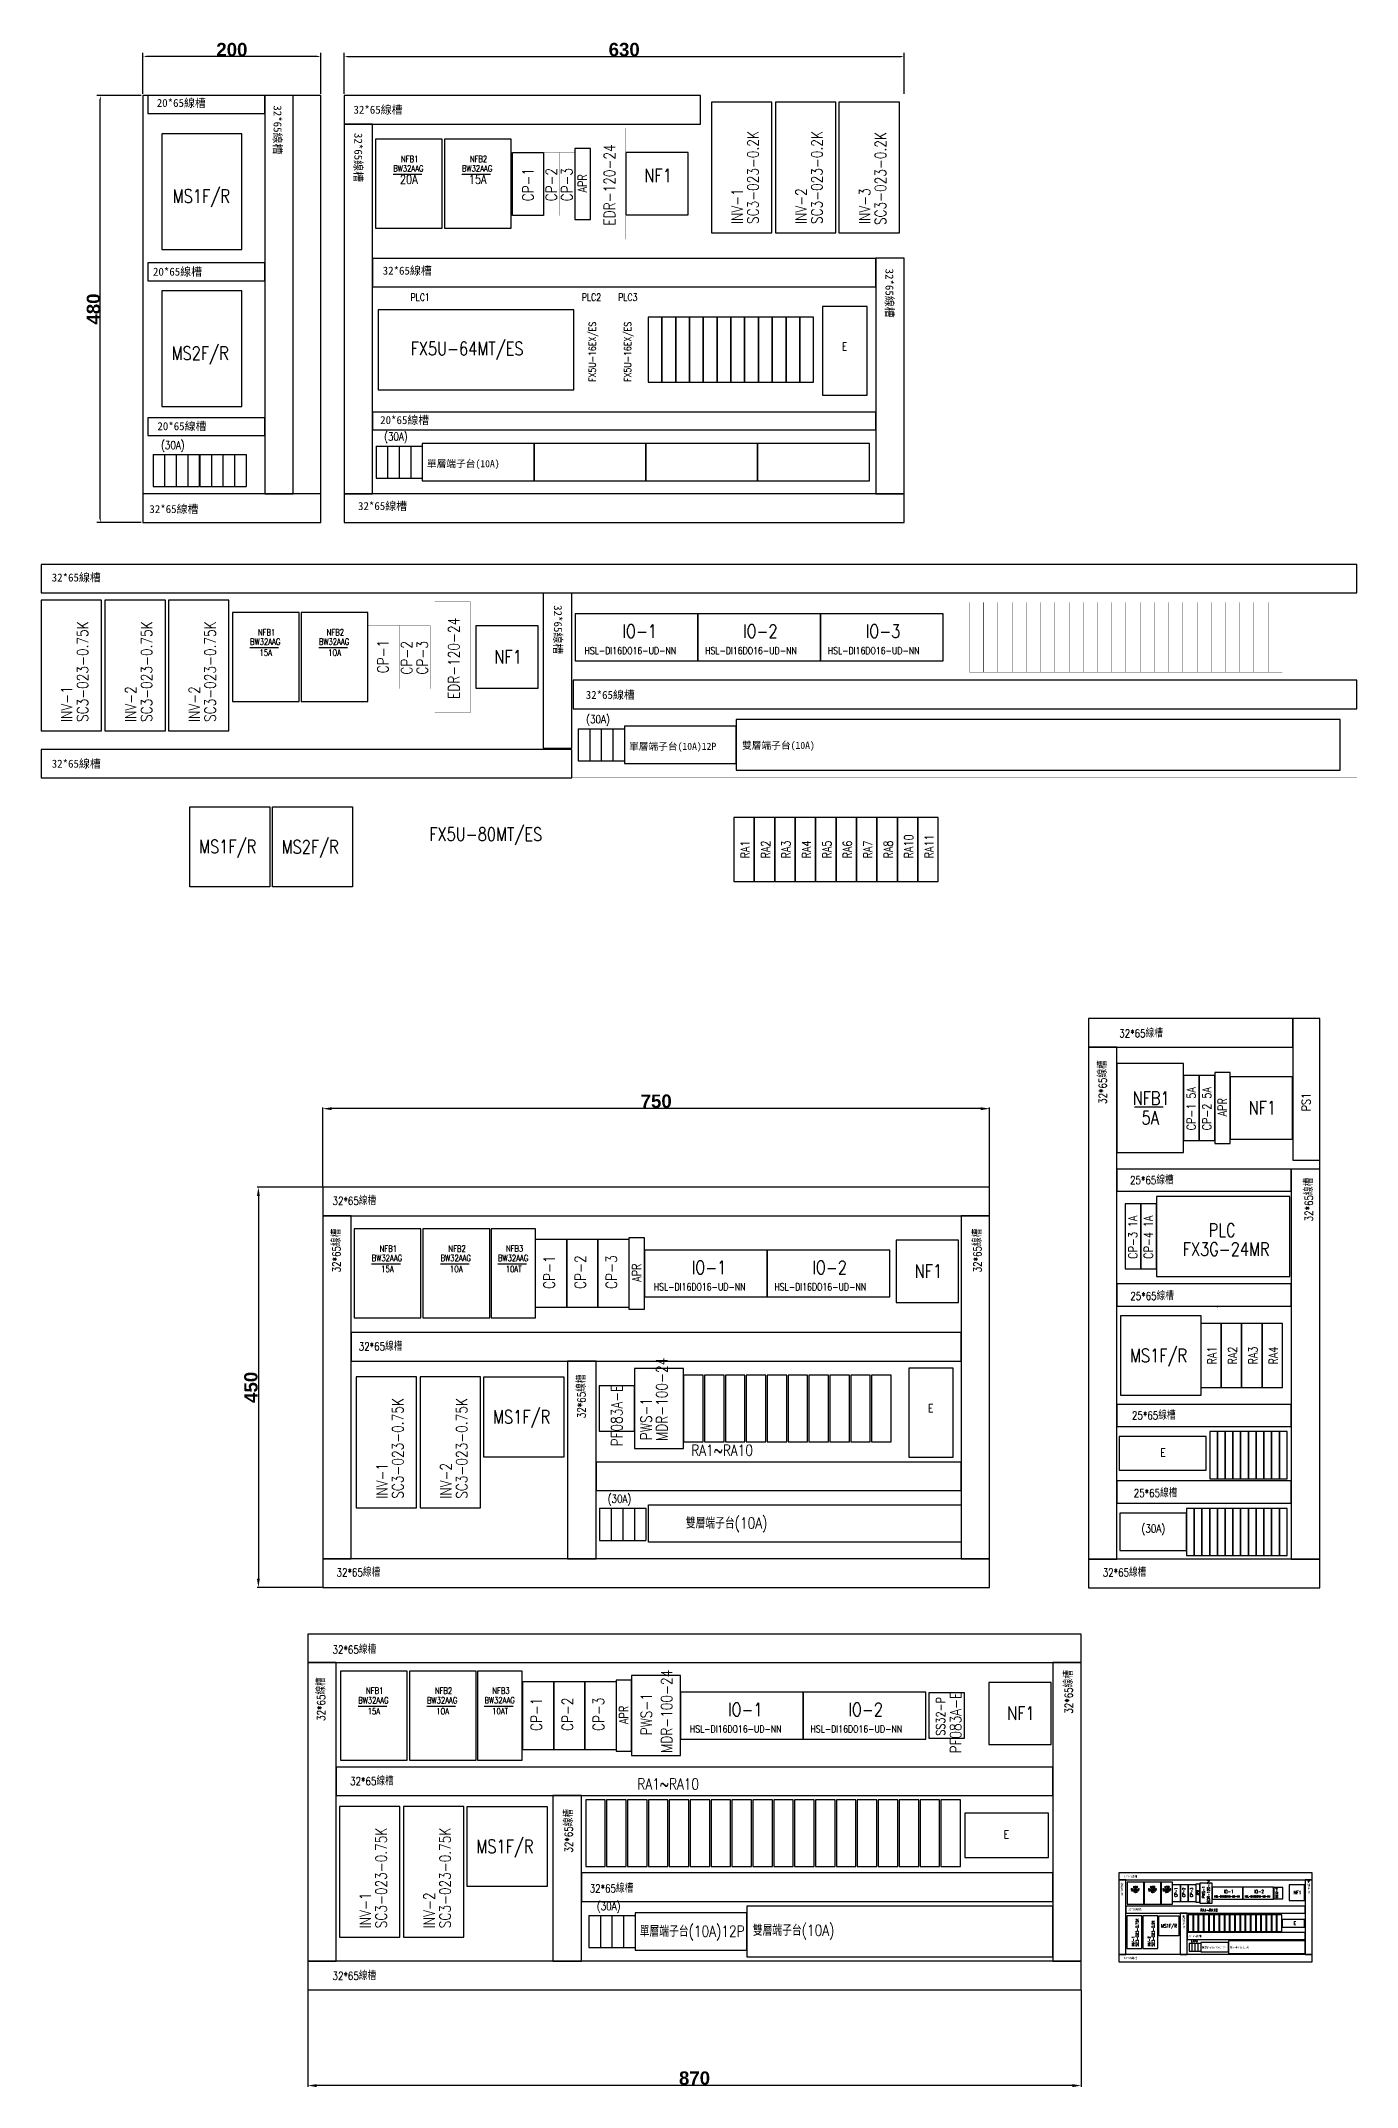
# Model space of a CAD drawing. Header units: millimetres. Extents: x -1721 to 4288, y -273 to 2028.
# Drawn here: x -1721 to -241, y -273 to 2028 of the extents above; entities that cross this region are included whole.
import ezdxf
from ezdxf.enums import TextEntityAlignment as Align

# ---------------------------------------------------------------- set-up
doc = ezdxf.new("R2010")
doc.units = ezdxf.units.MM
doc.header["$LTSCALE"] = 5
doc.header["$MEASUREMENT"] = 0
doc.layers.get('0').update_dxf_attribs({"linetype": 'CONTINUOUS'})
doc.layers.get('Defpoints').update_dxf_attribs({"linetype": 'CONTINUOUS'})
doc.layers.add('2', color=2, linetype='CONTINUOUS')
doc.layers.add('DIMENSION', color=3, linetype='CONTINUOUS', lineweight=25)
doc.styles.add('MtXpl_', font='mingliub.ttc')
doc.styles.add('MtXpl__1', font='mingliub.ttc')
doc.styles.get("Standard").update_dxf_attribs({"font": 'arialbd.ttf', "height": 15})
doc.styles.add('標楷體', font='simplex.shx', dxfattribs={"width": 0.8, "bigfont": 'chineset.shx'})
doc.dimstyles.new('ISO-25', dxfattribs={"dimtxt": 10, "dimasz": 10, "dimexe": 1.25, "dimexo": 0.625, "dimtad": 1, "dimdsep": 46, "dimtxsty": 'Standard', "dimcen": 2.5, "dimadec": 0, "dimazin": 0, "dimtfac": 1, "dimtmove": 0, "dimatfit": 3, "dimfxl": 1, "dimarcsym": 0})
doc.dimstyles.get("Standard").update_dxf_attribs({"dimtxt": 2, "dimasz": 4, "dimexe": 4, "dimexo": 2, "dimgap": 0, "dimtad": 1, "dimdec": 0, "dimzin": 0, "dimdsep": 46, "dimtxsty": 'Standard', "dimcen": 5, "dimadec": 0, "dimazin": 0, "dimtfac": 1, "dimtdec": 0, "dimtmove": 2, "dimatfit": 2, "dimfxl": 1, "dimtolj": 1, "dimtzin": 0, "dimarcsym": 0})

# ---------------------------------------------------------------- blocks, each defined once
blk = doc.blocks.new('*U68')
at = {"linetype": 'Continuous'}
blk.add_lwpolyline([(11, -37.5), (11, 37.5), (-11, 37.5), (-11, -37.5)], close=True, dxfattribs=at)
blk = doc.blocks.new('*U67')
at = {"color": 0, "linetype": 'ByBlock', "lineweight": -2}
for p in [(0, 0), (23.5, 0), (47, 0), (70.5, 0), (94, 0), (117.5, 0), (141, 0), (164.5, 0), (188, 0), (211.5, 0)]:
    blk.add_blockref('*U68', p, dxfattribs=at)
blk = doc.blocks.new('*U70')
at = {"linetype": 'Continuous'}
blk.add_lwpolyline([(11, -37.5), (11, 37.5), (-11, 37.5), (-11, -37.5)], close=True, dxfattribs=at)
blk = doc.blocks.new('*U69')
at = {"color": 0, "linetype": 'ByBlock', "lineweight": -2}
for p in [(0, 0), (23.5, 0), (47, 0), (70.5, 0), (94, 0)]:
    blk.add_blockref('*U70', p, dxfattribs=at)
at = {"color": 0, "linetype": 'Continuous'}
for p in [(117.5, 0), (141, 0), (164.5, 0), (188, 0), (211.5, 0), (235, 0), (258.5, 0), (282, 0), (305.5, 0), (329, 0), (352.5, 0), (376, 0), (399.5, 0)]:
    blk.add_blockref('*U70', p, dxfattribs=at)
blk = doc.blocks.new('*D83')
at = {"color": 0, "linetype": 'Continuous', "lineweight": -2}
for p, q in [((-1420.7, -164.6), (-1420.7, -273.1)), ((-550.7, -164.6), (-550.7, -273.1)), ((-560.7, -271.8), (-1410.7, -271.8))]:
    blk.add_line(p, q, dxfattribs=at)
at = {"color": 0, "linetype": 'Continuous'}
for points in [[(-1410.7, -270.2), (-1410.7, -273.5), (-1420.7, -271.8)], [(-560.7, -273.5), (-560.7, -270.2), (-550.7, -271.8)]]:
    blk.add_solid(points, dxfattribs=at)
at = {"layer": 'Defpoints', "color": 0, "linetype": 'Continuous'}
for p in [(-1420.7, -164), (-550.7, -164), (-1420.7, -271.8)]:
    blk.add_point(p, dxfattribs=at)
at = {"color": 0, "linetype": 'Continuous', "insert": (-985.7, -263.5), "char_height": 15, "attachment_point": 5}
blk.add_mtext('870', dxfattribs=at)
blk = doc.blocks.new('*D84')
at = {"color": 0, "linetype": 'Continuous', "lineweight": -2}
for p, q in [((-1403.8, 739.1), (-1403.8, 828)), ((-663.8, 826.8), (-1393.8, 826.8)), ((-653.8, 739.1), (-653.8, 828))]:
    blk.add_line(p, q, dxfattribs=at)
at = {"color": 0, "linetype": 'Continuous'}
for points in [[(-1393.8, 828.4), (-1393.8, 825.1), (-1403.8, 826.8)], [(-663.8, 828.4), (-663.8, 825.1), (-653.8, 826.8)]]:
    blk.add_solid(points, dxfattribs=at)
at = {"layer": 'Defpoints', "color": 0, "linetype": 'Continuous'}
for p in [(-1403.8, 826.8), (-1403.8, 738.4), (-653.8, 738.4)]:
    blk.add_point(p, dxfattribs=at)
at = {"color": 0, "linetype": 'Continuous', "insert": (-1028.8, 835.1), "char_height": 15, "attachment_point": 5}
blk.add_mtext('750', dxfattribs=at)
blk = doc.blocks.new('*D85')
at = {"color": 0, "linetype": 'Continuous', "lineweight": -2}
for p, q in [((-1404.4, 738.4), (-1477.4, 738.4)), ((-1476.2, 728.4), (-1476.2, 298.4)), ((-1404.4, 288.4), (-1477.4, 288.4))]:
    blk.add_line(p, q, dxfattribs=at)
at = {"color": 0, "linetype": 'Continuous'}
for points in [[(-1477.8, 728.4), (-1474.5, 728.4), (-1476.2, 738.4)], [(-1477.8, 298.4), (-1474.5, 298.4), (-1476.2, 288.4)]]:
    blk.add_solid(points, dxfattribs=at)
at = {"layer": 'Defpoints', "color": 0, "linetype": 'Continuous'}
for p in [(-1403.8, 738.4), (-1476.2, 288.4), (-1403.8, 288.4)]:
    blk.add_point(p, dxfattribs=at)
at = {"color": 0, "linetype": 'Continuous', "insert": (-1484.5, 513.4), "char_height": 15, "attachment_point": 5, "rotation": 90}
blk.add_mtext('450', dxfattribs=at)
blk = doc.blocks.new('*U74')
at = {"linetype": 'Continuous'}
blk.add_lwpolyline([(2.75, -9.375), (2.75, 9.375), (-2.75, 9.375), (-2.75, -9.375)], close=True, dxfattribs=at)
blk = doc.blocks.new('*U73')
at = {"color": 0, "linetype": 'ByBlock', "lineweight": -2}
for p in [(0, 0), (5.875, 0), (11.75, 0), (17.625, 0), (23.5, 0)]:
    blk.add_blockref('*U74', p, dxfattribs=at)
at = {"color": 0, "linetype": 'Continuous'}
for p in [(29.375, 0), (35.25, 0), (41.125, 0), (47, 0), (52.875, 0), (58.75, 0), (64.625, 0), (70.5, 0), (76.375, 0), (82.25, 0), (88.125, 0), (94, 0), (99.875, 0)]:
    blk.add_blockref('*U74', p, dxfattribs=at)
blk = doc.blocks.new('*D90')
at = {"layer": 'Defpoints', "color": 0}
for p in [(-1606, 2010), (-1606, 1966), (-1406, 1966)]:
    blk.add_point(p, dxfattribs=at)
at = {"layer": 'DIMENSION', "color": 0, "lineweight": -2}
for p, q in [((-1606, 1968), (-1606, 2014)), ((-1410, 2010), (-1602, 2010)), ((-1406, 1968), (-1406, 2014))]:
    blk.add_line(p, q, dxfattribs=at)
at = {"layer": 'DIMENSION', "color": 0}
for points in [[(-1602, 2010.7), (-1602, 2009.4), (-1606, 2010)], [(-1410, 2009.4), (-1410, 2010.7), (-1406, 2010)]]:
    blk.add_solid(points, dxfattribs=at)
at = {"layer": 'DIMENSION', "color": 0, "linetype": 'Continuous', "insert": (-1506, 2017.7), "char_height": 15, "attachment_point": 5}
blk.add_mtext('\\A1;200', dxfattribs=at)
blk = doc.blocks.new('*D94')
at = {"layer": 'Defpoints', "color": 0}
for p in [(-1654, 1966), (-1606, 1966), (-1606, 1486)]:
    blk.add_point(p, dxfattribs=at)
at = {"layer": 'DIMENSION', "color": 0, "lineweight": -2}
for p, q in [((-1608, 1966), (-1658, 1966)), ((-1654, 1490), (-1654, 1962)), ((-1608, 1486), (-1658, 1486))]:
    blk.add_line(p, q, dxfattribs=at)
at = {"layer": 'DIMENSION', "color": 0}
for points in [[(-1653.3, 1962), (-1654.6, 1962), (-1654, 1966)], [(-1654.6, 1490), (-1653.3, 1490), (-1654, 1486)]]:
    blk.add_solid(points, dxfattribs=at)
at = {"layer": 'DIMENSION', "color": 0, "linetype": 'Continuous', "insert": (-1661.6, 1726), "char_height": 15, "attachment_point": 5, "rotation": 90}
blk.add_mtext('\\A1;480', dxfattribs=at)
blk = doc.blocks.new('*D98')
at = {"layer": 'Defpoints', "color": 0}
for p in [(-749.8, 2010), (-1379.8, 1966), (-749.8, 1966)]:
    blk.add_point(p, dxfattribs=at)
at = {"layer": 'DIMENSION', "color": 0, "lineweight": -2}
for p, q in [((-1379.8, 1968), (-1379.8, 2014)), ((-1375.8, 2010), (-753.8, 2010)), ((-749.8, 1968), (-749.8, 2014))]:
    blk.add_line(p, q, dxfattribs=at)
at = {"layer": 'DIMENSION', "color": 0}
for points in [[(-1375.8, 2010.7), (-1375.8, 2009.4), (-1379.8, 2010)], [(-753.8, 2009.4), (-753.8, 2010.7), (-749.8, 2010)]]:
    blk.add_solid(points, dxfattribs=at)
at = {"layer": 'DIMENSION', "color": 0, "linetype": 'Continuous', "insert": (-1064.8, 2017.7), "char_height": 15, "attachment_point": 5}
blk.add_mtext('\\A1;630', dxfattribs=at)

msp = doc.modelspace()

# ---------------------------------------------------------------- linework, layer by layer
at = {"linetype": 'Continuous'}
for p, q in [((-1343.834, 1571.969), (-1343.834, 1535.969)), ((-1343.834, 1571.969), (-1291.834, 1571.969)), ((-1330.834, 1571.969), (-1330.834, 1535.969)), ((-1317.834, 1571.969), (-1317.834, 1535.969)), ((-1304.834, 1571.969), (-1304.834, 1535.969)), ((-1291.834, 1571.969), (-1291.834, 1535.969)), ((-1594.679, 1562.333), (-1594.679, 1526.333)), ((-1594.679, 1562.333), (-1542.679, 1562.333)), ((-1581.679, 1562.333), (-1581.679, 1526.333)), ((-1568.679, 1562.333), (-1568.679, 1526.333)), ((-1555.679, 1562.333), (-1555.679, 1526.333)), ((-1542.679, 1562.333), (-1542.679, 1526.333)), ((-1541.987, 1562.333), (-1541.987, 1526.333)), ((-1541.987, 1562.333), (-1489.987, 1562.333)), ((-1528.987, 1562.333), (-1528.987, 1526.333)), ((-1515.987, 1562.333), (-1515.987, 1526.333)), ((-1502.987, 1562.333), (-1502.987, 1526.333)), ((-1489.987, 1562.333), (-1489.987, 1526.333)), ((-1594.679, 1526.333), (-1542.679, 1526.333)), ((-1541.987, 1526.333), (-1489.987, 1526.333)), ((-1343.834, 1535.969), (-1291.834, 1535.969)), ((-1116.527, 1254.096), (-1116.527, 1218.096)), ((-1116.527, 1254.096), (-1064.527, 1254.096)), ((-1103.527, 1254.096), (-1103.527, 1218.096)), ((-1090.527, 1254.096), (-1090.527, 1218.096)), ((-1077.527, 1254.096), (-1077.527, 1218.096)), ((-1064.527, 1254.096), (-1064.527, 1218.096)), ((-1116.527, 1218.096), (-1064.527, 1218.096)), ((-1092.366, 377.34), (-1092.366, 341.34)), ((-1092.366, 377.34), (-1040.366, 377.34)), ((-1079.366, 377.34), (-1079.366, 341.34)), ((-1066.366, 377.34), (-1066.366, 341.34)), ((-1053.366, 377.34), (-1053.366, 341.34)), ((-1040.366, 377.34), (-1040.366, 341.34)), ((-1092.366, 341.34), (-1040.366, 341.34)), ((-1104.538, -80.691), (-1104.538, -116.691)), ((-1104.538, -80.691), (-1052.538, -80.691)), ((-1091.538, -80.691), (-1091.538, -116.691)), ((-1078.538, -80.691), (-1078.538, -116.691)), ((-1065.538, -80.691), (-1065.538, -116.691)), ((-1052.538, -80.691), (-1052.538, -116.691)), ((-429.458, -111.646), (-429.458, -120.646)), ((-429.458, -111.646), (-416.458, -111.646)), ((-426.208, -111.646), (-426.208, -120.646)), ((-422.958, -111.646), (-422.958, -120.646)), ((-419.708, -111.646), (-419.708, -120.646)), ((-416.458, -111.646), (-416.458, -120.646)), ((-1104.538, -116.691), (-1052.538, -116.691)), ((-429.458, -120.646), (-416.458, -120.646))]:
    msp.add_line(p, q, dxfattribs=at)
msp.add_line((-1403.785, 738.426), (-1403.785, 706.426))
at = {"color": 0, "linetype": 'Continuous'}
for p, q in [((-397.564, 603.956), (-398.076, 603.444)), ((-708.182, 145.942), (-708.182, 145.217))]:
    msp.add_line(p, q, dxfattribs=at)
for points in [[(-1605.956, 1486.024), (-1405.956, 1486.024), (-1405.956, 1966.024), (-1605.956, 1966.024)], [(-1600.627, 1946.024), (-1468.975, 1946.024), (-1468.975, 1966.024), (-1600.627, 1966.024)], [(-1379.801, 1934.024), (-978.792, 1934.024), (-978.792, 1966.024), (-1379.801, 1966.024)], [(-1584.619, 1793.066), (-1494.619, 1793.066), (-1494.619, 1923.066), (-1584.619, 1923.066)], [(-1190.361, 1902.081), (-1155.361, 1902.081), (-1155.361, 1831.081), (-1190.361, 1831.081)], [(-1600.627, 1757.802), (-1468.975, 1757.802), (-1468.975, 1777.802), (-1600.627, 1777.802)], [(-1584.619, 1616.449), (-1494.619, 1616.449), (-1494.619, 1746.449), (-1584.619, 1746.449)], [(-841.677, 1629.018), (-791.677, 1629.018), (-791.677, 1729.018), (-841.677, 1729.018)], [(-1341.515, 1635.268), (-1121.515, 1635.268), (-1121.515, 1725.268), (-1341.515, 1725.268)], [(-1037.801, 1643.718), (-1022.301, 1643.718), (-1022.301, 1716.818), (-1037.801, 1716.818)], [(-1022.301, 1643.718), (-1006.801, 1643.718), (-1006.801, 1716.818), (-1022.301, 1716.818)], [(-1006.801, 1643.718), (-991.301, 1643.718), (-991.301, 1716.818), (-1006.801, 1716.818)], [(-991.301, 1643.718), (-975.801, 1643.718), (-975.801, 1716.818), (-991.301, 1716.818)], [(-975.801, 1643.718), (-960.301, 1643.718), (-960.301, 1716.818), (-975.801, 1716.818)], [(-960.301, 1643.718), (-944.801, 1643.718), (-944.801, 1716.818), (-960.301, 1716.818)], [(-944.801, 1643.718), (-929.301, 1643.718), (-929.301, 1716.818), (-944.801, 1716.818)], [(-929.301, 1643.718), (-913.801, 1643.718), (-913.801, 1716.818), (-929.301, 1716.818)], [(-913.801, 1643.718), (-898.301, 1643.718), (-898.301, 1716.818), (-913.801, 1716.818)], [(-898.301, 1643.718), (-882.801, 1643.718), (-882.801, 1716.818), (-898.301, 1716.818)], [(-882.801, 1643.718), (-867.301, 1643.718), (-867.301, 1716.818), (-882.801, 1716.818)], [(-867.301, 1643.718), (-851.801, 1643.718), (-851.801, 1716.818), (-867.301, 1716.818)], [(-1600.627, 1583.654), (-1468.975, 1583.654), (-1468.975, 1603.654), (-1600.627, 1603.654)], [(-1347.801, 1590.197), (-781.801, 1590.197), (-781.801, 1610.197), (-1347.801, 1610.197)], [(-1291.834, 1532.969), (-1166.134, 1532.969), (-1166.134, 1574.969), (-1291.834, 1574.969)], [(-1166.134, 1532.969), (-1040.434, 1532.969), (-1040.434, 1574.969), (-1166.134, 1574.969)], [(-1040.434, 1532.969), (-914.734, 1532.969), (-914.734, 1574.969), (-1040.434, 1574.969)], [(-914.734, 1532.969), (-789.034, 1532.969), (-789.034, 1574.969), (-914.734, 1574.969)], [(-1605.956, 1486.024), (-1405.956, 1486.024), (-1405.956, 1518.024), (-1605.956, 1518.024)], [(-1379.801, 1486.024), (-749.801, 1486.024), (-749.801, 1518.024), (-1379.801, 1518.024)], [(-1064.527, 1215.096), (-938.827, 1215.096), (-938.827, 1257.096), (-1064.527, 1257.096)], [(-938.827, 1207.596), (-259.577, 1207.596), (-259.577, 1264.596), (-938.827, 1264.596)], [(-744.712, 434.953), (-694.712, 434.953), (-694.712, 534.953), (-744.712, 534.953)], [(-1420.727, -164.009), (-550.727, -164.009), (-550.727, 235.991), (-1420.727, 235.991)], [(-681.502, 34.714), (-681.502, -15.286), (-587.751, -15.286), (-587.751, 34.714)], [(-508.505, -132.475), (-291.005, -132.475), (-291.005, -32.475), (-508.505, -32.475)], [(-1052.538, -119.691), (-926.838, -119.691), (-926.838, -77.691), (-1052.538, -77.691)], [(-926.838, -127.191), (-582.727, -127.191), (-582.727, -70.191), (-926.838, -70.191)], [(-324.873, -85.035), (-324.873, -93.785), (-299.623, -93.785), (-299.623, -85.035)], [(-416.458, -121.396), (-385.033, -121.396), (-385.033, -110.896), (-416.458, -110.896)], [(-385.033, -123.271), (-299.005, -123.271), (-299.005, -109.021), (-385.033, -109.021)]]:
    msp.add_lwpolyline(points, close=True, dxfattribs=at)
at = {"linetype": 'Continuous'}
for points in [[(-1468.975, 1518.024), (-1436.975, 1518.024), (-1436.975, 1966.024), (-1468.975, 1966.024)], [(-966.701, 1811.526), (-898.701, 1811.526), (-898.701, 1958.526), (-966.701, 1958.526)], [(-894.789, 1811.526), (-826.789, 1811.526), (-826.789, 1958.526), (-894.789, 1958.526)], [(-823.316, 1811.526), (-755.316, 1811.526), (-755.316, 1958.526), (-823.316, 1958.526)], [(-1379.801, 1518.024), (-1347.801, 1518.024), (-1347.801, 1934.024), (-1379.801, 1934.024)], [(-1344.395, 1816.853), (-1269.395, 1816.853), (-1269.395, 1916.853), (-1344.395, 1916.853)], [(-1267.009, 1816.853), (-1192.009, 1816.853), (-1192.009, 1916.853), (-1267.009, 1916.853)], [(-1120.361, 1826.581), (-1102.861, 1826.581), (-1102.861, 1906.581), (-1120.361, 1906.581)], [(-1062.861, 1832.035), (-992.861, 1832.035), (-992.861, 1902.035), (-1062.861, 1902.035)], [(-1347.801, 1751.019), (-781.801, 1751.019), (-781.801, 1783.019), (-1347.801, 1783.019)], [(-781.801, 1518.024), (-749.801, 1518.024), (-749.801, 1783.037), (-781.801, 1783.037)], [(-1720.652, 1406.821), (-240.652, 1406.821), (-240.652, 1438.821), (-1720.652, 1438.821)], [(-1720.652, 1251.546), (-1652.652, 1251.546), (-1652.652, 1398.546), (-1720.652, 1398.546)], [(-1648.74, 1251.546), (-1580.74, 1251.546), (-1580.74, 1398.546), (-1648.74, 1398.546)], [(-1577.267, 1251.546), (-1509.267, 1251.546), (-1509.267, 1398.546), (-1577.267, 1398.546)], [(-1505.329, 1284.584), (-1430.329, 1284.584), (-1430.329, 1384.584), (-1505.329, 1384.584)], [(-1427.943, 1284.584), (-1352.943, 1284.584), (-1352.943, 1384.584), (-1427.943, 1384.584)], [(-1231.567, 1299.584), (-1161.567, 1299.584), (-1161.567, 1369.584), (-1231.567, 1369.584)], [(-1122.033, 1276.466), (-240.652, 1276.466), (-240.652, 1308.466), (-1122.033, 1308.466)], [(-1720.652, 1198.821), (-1123.763, 1198.821), (-1123.763, 1230.821), (-1720.652, 1230.821)], [(-1553.246, 1166.338), (-1463.246, 1166.338), (-1463.246, 1076.338), (-1553.246, 1076.338)], [(-1460.454, 1166.095), (-1370.454, 1166.095), (-1370.454, 1076.095), (-1460.454, 1076.095)], [(-941.534, 1082.202), (-918.534, 1082.202), (-918.534, 1154.202), (-941.534, 1154.202)], [(-918.534, 1082.202), (-895.534, 1082.202), (-895.534, 1154.202), (-918.534, 1154.202)], [(-895.534, 1082.202), (-872.534, 1082.202), (-872.534, 1154.202), (-895.534, 1154.202)], [(-872.534, 1082.202), (-849.534, 1082.202), (-849.534, 1154.202), (-872.534, 1154.202)], [(-849.534, 1082.202), (-826.534, 1082.202), (-826.534, 1154.202), (-849.534, 1154.202)], [(-826.534, 1082.202), (-803.534, 1082.202), (-803.534, 1154.202), (-826.534, 1154.202)], [(-803.534, 1082.202), (-780.534, 1082.202), (-780.534, 1154.202), (-803.534, 1154.202)], [(-780.534, 1082.202), (-757.534, 1082.202), (-757.534, 1154.202), (-780.534, 1154.202)], [(-757.534, 1082.202), (-734.534, 1082.202), (-734.534, 1154.202), (-757.534, 1154.202)], [(-734.534, 1082.202), (-711.534, 1082.202), (-711.534, 1154.202), (-734.534, 1154.202)], [(-542.627, 895.993), (-312.627, 895.993), (-312.627, 927.993), (-542.627, 927.993)], [(-542.627, 287.993), (-282.627, 287.993), (-282.627, 927.993), (-542.627, 927.993)], [(-312.627, 768.993), (-282.627, 768.993), (-282.627, 927.993), (-312.627, 927.993)], [(-542.627, 319.993), (-510.627, 319.993), (-510.627, 895.993), (-542.627, 895.993)], [(-435.627, 791.14), (-418.127, 791.14), (-418.127, 864.14), (-435.627, 864.14)], [(-418.127, 791.14), (-400.627, 791.14), (-400.627, 864.14), (-418.127, 864.14)], [(-400.627, 787.64), (-383.127, 787.64), (-383.127, 867.64), (-400.627, 867.64)], [(-383.127, 792.64), (-313.127, 792.64), (-313.127, 862.64), (-383.127, 862.64)], [(-1403.785, 706.426), (-653.785, 706.426), (-653.785, 738.426), (-1403.785, 738.426)], [(-510.627, 733.847), (-314.627, 733.847), (-314.627, 758.847), (-510.627, 758.847)], [(-314.627, 319.993), (-282.627, 319.993), (-282.627, 758.847), (-314.627, 758.847)], [(-501.278, 646.629), (-483.778, 646.629), (-483.778, 719.629), (-501.278, 719.629)], [(-483.778, 646.629), (-466.278, 646.629), (-466.278, 719.629), (-483.778, 719.629)], [(-466.278, 638.129), (-316.278, 638.129), (-316.278, 728.129), (-466.278, 728.129)], [(-1368.443, 591.483), (-1293.443, 591.483), (-1293.443, 691.483), (-1368.443, 691.483)], [(-1291.056, 591.483), (-1216.056, 591.483), (-1216.056, 691.483), (-1291.056, 691.483)], [(-1214.416, 591.483), (-1164.416, 591.483), (-1164.416, 691.483), (-1214.416, 691.483)], [(-1164.416, 679.96), (-1129.416, 679.96), (-1129.416, 603.006), (-1164.416, 603.006)], [(-1129.416, 679.96), (-1094.416, 679.96), (-1094.416, 603.006), (-1129.416, 603.006)], [(-1094.416, 679.96), (-1059.416, 679.96), (-1059.416, 603.006), (-1094.416, 603.006)], [(-1059.416, 601.483), (-1041.916, 601.483), (-1041.916, 681.483), (-1059.416, 681.483)], [(-758.724, 608.875), (-688.724, 608.875), (-688.724, 678.875), (-758.724, 678.875)], [(-510.627, 604.751), (-314.627, 604.751), (-314.627, 629.751), (-510.627, 629.751)], [(-506.394, 594.157), (-416.394, 594.157), (-416.394, 504.157), (-506.394, 504.157)], [(-416.394, 513.157), (-393.394, 513.157), (-393.394, 585.157), (-416.394, 585.157)], [(-393.394, 513.157), (-370.394, 513.157), (-370.394, 585.157), (-393.394, 585.157)], [(-370.394, 513.157), (-347.394, 513.157), (-347.394, 585.157), (-370.394, 585.157)], [(-347.394, 513.157), (-324.394, 513.157), (-324.394, 585.157), (-347.394, 585.157)], [(-1371.785, 542.888), (-685.785, 542.888), (-685.785, 574.888), (-1371.785, 574.888)], [(-1366.179, 378.051), (-1298.179, 378.051), (-1298.179, 525.051), (-1366.179, 525.051)], [(-1294.267, 378.051), (-1226.267, 378.051), (-1226.267, 525.051), (-1294.267, 525.051)], [(-1222.699, 525.051), (-1132.699, 525.051), (-1132.699, 435.051), (-1222.699, 435.051)], [(-510.627, 469.288), (-314.627, 469.288), (-314.627, 494.288), (-510.627, 494.288)], [(-406.288, 410.659), (-397.588, 410.659), (-397.588, 463.659), (-406.288, 463.659)], [(-397.588, 410.659), (-388.888, 410.659), (-388.888, 463.659), (-397.588, 463.659)], [(-388.888, 410.659), (-380.188, 410.659), (-380.188, 463.659), (-388.888, 463.659)], [(-380.188, 410.659), (-371.488, 410.659), (-371.488, 463.659), (-380.188, 463.659)], [(-371.488, 410.659), (-362.788, 410.659), (-362.788, 463.659), (-371.488, 463.659)], [(-362.788, 410.659), (-354.088, 410.659), (-354.088, 463.659), (-362.788, 463.659)], [(-354.088, 410.659), (-345.388, 410.659), (-345.388, 463.659), (-354.088, 463.659)], [(-345.388, 410.659), (-336.688, 410.659), (-336.688, 463.659), (-345.388, 463.659)], [(-336.688, 410.659), (-327.988, 410.659), (-327.988, 463.659), (-336.688, 463.659)], [(-327.988, 410.659), (-319.288, 410.659), (-319.288, 463.659), (-327.988, 463.659)], [(-1096.451, 397.359), (-685.785, 397.359), (-685.785, 429.359), (-1096.451, 429.359)], [(-510.627, 383.204), (-314.627, 383.204), (-314.627, 408.204), (-510.627, 408.204)], [(-507.288, 329.768), (-432.388, 329.768), (-432.388, 371.768), (-507.288, 371.768)], [(-432.388, 324.268), (-423.688, 324.268), (-423.688, 377.268), (-432.388, 377.268)], [(-423.688, 324.268), (-414.988, 324.268), (-414.988, 377.268), (-423.688, 377.268)], [(-414.988, 324.268), (-406.288, 324.268), (-406.288, 377.268), (-414.988, 377.268)], [(-406.288, 324.268), (-397.588, 324.268), (-397.588, 377.268), (-406.288, 377.268)], [(-397.588, 324.268), (-388.888, 324.268), (-388.888, 377.268), (-397.588, 377.268)], [(-388.888, 324.268), (-380.188, 324.268), (-380.188, 377.268), (-388.888, 377.268)], [(-380.188, 324.268), (-371.488, 324.268), (-371.488, 377.268), (-380.188, 377.268)], [(-371.488, 324.268), (-362.788, 324.268), (-362.788, 377.268), (-371.488, 377.268)], [(-362.788, 324.268), (-354.088, 324.268), (-354.088, 377.268), (-362.788, 377.268)], [(-354.088, 324.268), (-345.388, 324.268), (-345.388, 377.268), (-354.088, 377.268)], [(-345.388, 324.268), (-336.688, 324.268), (-336.688, 377.268), (-345.388, 377.268)], [(-336.688, 324.268), (-327.988, 324.268), (-327.988, 377.268), (-336.688, 377.268)], [(-327.988, 324.268), (-319.288, 324.268), (-319.288, 377.268), (-327.988, 377.268)], [(-542.627, 287.993), (-282.627, 287.993), (-282.627, 319.993), (-542.627, 319.993)], [(-1383.706, 94.259), (-1308.706, 94.259), (-1308.706, 194.259), (-1383.706, 194.259)], [(-1306.32, 94.259), (-1231.32, 94.259), (-1231.32, 194.259), (-1306.32, 194.259)], [(-1229.679, 94.259), (-1179.679, 94.259), (-1179.679, 194.259), (-1229.679, 194.259)], [(-1073.886, 104.259), (-1056.386, 104.259), (-1056.386, 184.259), (-1073.886, 184.259)], [(-1178.886, 182.736), (-1143.886, 182.736), (-1143.886, 105.782), (-1178.886, 105.782)], [(-1143.886, 182.736), (-1108.886, 182.736), (-1108.886, 105.782), (-1143.886, 105.782)], [(-1108.886, 182.736), (-1073.886, 182.736), (-1073.886, 105.782), (-1108.886, 105.782)], [(-654.758, 111.651), (-584.758, 111.651), (-584.758, 181.651), (-654.758, 181.651)], [(-1388.727, 54.353), (-582.727, 54.353), (-582.727, 86.353), (-1388.727, 86.353)], [(-1384.94, -104.936), (-1316.94, -104.936), (-1316.94, 42.064), (-1384.94, 42.064)], [(-1313.028, -104.936), (-1245.028, -104.936), (-1245.028, 42.064), (-1313.028, 42.064)], [(-1241.46, 42.064), (-1151.46, 42.064), (-1151.46, -47.936), (-1241.46, -47.936)], [(-1112.916, -64.676), (-582.727, -64.676), (-582.727, -32.676), (-1112.916, -32.676)], [(-499.25, -67.908), (-480.5, -67.908), (-480.5, -42.908), (-499.25, -42.908)], [(-479.904, -67.908), (-461.154, -67.908), (-461.154, -42.908), (-479.904, -42.908)], [(-460.743, -67.908), (-448.243, -67.908), (-448.243, -42.908), (-460.743, -42.908)], [(-448.045, -45.789), (-439.295, -45.789), (-439.295, -65.028), (-448.045, -65.028)], [(-439.295, -45.789), (-430.545, -45.789), (-430.545, -65.028), (-439.295, -65.028)], [(-430.545, -45.789), (-421.795, -45.789), (-421.795, -65.028), (-430.545, -65.028)], [(-421.795, -65.408), (-417.42, -65.408), (-417.42, -45.408), (-421.795, -45.408)], [(-317.013, -63.56), (-299.513, -63.56), (-299.513, -46.06), (-317.013, -46.06)], [(-500.505, -77.885), (-299.005, -77.885), (-299.005, -69.885), (-500.505, -69.885)], [(-499.559, -117.707), (-482.559, -117.707), (-482.559, -80.957), (-499.559, -80.957)], [(-481.581, -117.707), (-464.581, -117.707), (-464.581, -80.957), (-481.581, -80.957)], [(-463.689, -80.957), (-441.189, -80.957), (-441.189, -103.457), (-463.689, -103.457)], [(-431.553, -107.642), (-299.005, -107.642), (-299.005, -99.642), (-431.553, -99.642)]]:
    msp.add_lwpolyline(points, close=True, dxfattribs=at)
at = {"color": 0, "linetype": 'Continuous'}
for points, const_width in [([(-1379.801, 1486.024), (-749.801, 1486.024), (-749.801, 1966.024), (-1379.801, 1966.024)], 0.01), ([(-1102.861, 1804.435), (-1062.861, 1804.435), (-1062.861, 1929.635), (-1102.861, 1929.635)], 0.2), ([(-1121.515, 1635.268), (-1081.515, 1635.268), (-1081.515, 1725.268), (-1121.515, 1725.268)], 0.01), ([(-1081.515, 1635.268), (-1041.515, 1635.268), (-1041.515, 1725.268), (-1081.515, 1725.268)], 0.01), ([(-1278.015, 1271.984), (-1238.015, 1271.984), (-1238.015, 1397.184), (-1278.015, 1397.184)], 0.2), ([(-676.395, 1317.594), (-660.595, 1317.594), (-660.595, 1396.194), (-676.395, 1396.194)], 0.2), ([(-660.395, 1317.594), (-644.595, 1317.594), (-644.595, 1396.194), (-660.395, 1396.194)], 0.2), ([(-644.395, 1317.594), (-628.595, 1317.594), (-628.595, 1396.194), (-644.395, 1396.194)], 0.2), ([(-628.395, 1317.594), (-612.595, 1317.594), (-612.595, 1396.194), (-628.395, 1396.194)], 0.2), ([(-612.395, 1317.594), (-596.595, 1317.594), (-596.595, 1396.194), (-612.395, 1396.194)], 0.2), ([(-596.395, 1317.594), (-580.595, 1317.594), (-580.595, 1396.194), (-596.395, 1396.194)], 0.2), ([(-580.395, 1317.594), (-564.595, 1317.594), (-564.595, 1396.194), (-580.395, 1396.194)], 0.2), ([(-564.395, 1317.594), (-548.595, 1317.594), (-548.595, 1396.194), (-564.395, 1396.194)], 0.2), ([(-548.395, 1317.594), (-532.595, 1317.594), (-532.595, 1396.194), (-548.395, 1396.194)], 0.2), ([(-532.395, 1317.594), (-516.595, 1317.594), (-516.595, 1396.194), (-532.395, 1396.194)], 0.2), ([(-516.395, 1317.594), (-500.595, 1317.594), (-500.595, 1396.194), (-516.395, 1396.194)], 0.2), ([(-500.395, 1317.594), (-484.595, 1317.594), (-484.595, 1396.194), (-500.395, 1396.194)], 0.2), ([(-484.395, 1317.594), (-468.595, 1317.594), (-468.595, 1396.194), (-484.395, 1396.194)], 0.2), ([(-468.395, 1317.594), (-452.595, 1317.594), (-452.595, 1396.194), (-468.395, 1396.194)], 0.2), ([(-452.395, 1317.594), (-436.595, 1317.594), (-436.595, 1396.194), (-452.395, 1396.194)], 0.2), ([(-436.395, 1317.594), (-420.595, 1317.594), (-420.595, 1396.194), (-436.395, 1396.194)], 0.2), ([(-420.395, 1317.594), (-404.595, 1317.594), (-404.595, 1396.194), (-420.395, 1396.194)], 0.2), ([(-404.395, 1317.594), (-388.595, 1317.594), (-388.595, 1396.194), (-404.395, 1396.194)], 0.2), ([(-388.395, 1317.594), (-372.595, 1317.594), (-372.595, 1396.194), (-388.395, 1396.194)], 0.2), ([(-372.395, 1317.594), (-356.595, 1317.594), (-356.595, 1396.194), (-372.395, 1396.194)], 0.2), ([(-356.395, 1317.594), (-340.595, 1317.594), (-340.595, 1396.194), (-356.395, 1396.194)], 0.2), ([(-340.395, 1317.594), (-324.595, 1317.594), (-324.595, 1396.194), (-340.395, 1396.194)], 0.2), ([(-1329.076, 1072.7), (-1044.076, 1072.7), (-1044.076, 1162.7), (-1329.076, 1162.7)], 0.01), ([(-1044.076, 1072.7), (-1004.076, 1072.7), (-1004.076, 1162.7), (-1044.076, 1162.7)], 0.01)]:
    msp.add_lwpolyline(points, close=True, dxfattribs=dict(at, const_width=const_width))
at = {"const_width": 0.2}
for points in [[(-1155.361, 1831.081), (-1137.861, 1831.081), (-1137.861, 1902.081), (-1155.361, 1902.081)], [(-1720.652, 1198.821), (-240.652, 1198.821), (-240.652, 1438.821), (-1720.652, 1438.821)], [(-1352.943, 1299.084), (-1317.943, 1299.084), (-1317.943, 1370.084), (-1352.943, 1370.084)], [(-1317.943, 1299.084), (-1300.443, 1299.084), (-1300.443, 1370.084), (-1317.943, 1370.084)]]:
    msp.add_lwpolyline(points, close=True, dxfattribs=at)
at = {"color": 0, "const_width": 0.2}
for points in [[(-1137.861, 1831.081), (-1120.361, 1831.081), (-1120.361, 1902.081), (-1137.861, 1902.081)], [(-1300.443, 1299.084), (-1282.943, 1299.084), (-1282.943, 1370.084), (-1300.443, 1370.084)]]:
    msp.add_lwpolyline(points, close=True, dxfattribs=at)
for points in [[(-1155.763, 1232.034), (-1123.763, 1232.034), (-1123.763, 1406.52), (-1155.763, 1406.52)], [(-1119.886, 1330.544), (-981.886, 1330.544), (-981.886, 1383.244), (-1119.886, 1383.244)], [(-981.886, 1330.544), (-843.886, 1330.544), (-843.886, 1383.244), (-981.886, 1383.244)], [(-843.886, 1330.544), (-705.886, 1330.544), (-705.886, 1383.244), (-843.886, 1383.244)], [(-510.627, 777.64), (-435.627, 777.64), (-435.627, 877.64), (-510.627, 877.64)], [(-1403.785, 288.425), (-653.785, 288.425), (-653.785, 738.426), (-1403.785, 738.426)], [(-1403.785, 320.425), (-1371.785, 320.425), (-1371.785, 706.426), (-1403.785, 706.426)], [(-685.785, 320.425), (-653.785, 320.425), (-653.785, 706.426), (-685.785, 706.426)], [(-1041.916, 615.133), (-903.916, 615.133), (-903.916, 667.833), (-1041.916, 667.833)], [(-903.916, 615.133), (-765.916, 615.133), (-765.916, 667.833), (-903.916, 667.833)], [(-1128.451, 320.425), (-1096.451, 320.425), (-1096.451, 542.888), (-1128.451, 542.888)], [(-1053.016, 444.654), (-998.016, 444.654), (-998.016, 534.654), (-1053.016, 534.654)], [(-1093.016, 464.154), (-1053.016, 464.154), (-1053.016, 515.154), (-1093.016, 515.154)], [(-508.255, 458.263), (-508.255, 420.263), (-410.255, 420.263), (-410.255, 458.263)], [(-1037.443, 381.451), (-685.785, 381.451), (-685.785, 339.451), (-1037.443, 339.451)], [(-1403.785, 288.425), (-653.785, 288.425), (-653.785, 320.425), (-1403.785, 320.425)], [(-1420.727, 203.991), (-550.727, 203.991), (-550.727, 235.991), (-1420.727, 235.991)], [(-1420.727, -132.009), (-1388.727, -132.009), (-1388.727, 203.991), (-1420.727, 203.991)], [(-1056.386, 99.259), (-1001.386, 99.259), (-1001.386, 189.259), (-1056.386, 189.259)], [(-582.727, -132.009), (-550.727, -132.009), (-550.727, 203.991), (-582.727, 203.991)], [(-1001.386, 117.909), (-863.386, 117.909), (-863.386, 170.609), (-1001.386, 170.609)], [(-863.386, 117.909), (-725.386, 117.909), (-725.386, 170.609), (-863.386, 170.609)], [(-722.092, 118.759), (-682.092, 118.759), (-682.092, 169.759), (-722.092, 169.759)], [(-1144.916, -132.009), (-1112.916, -132.009), (-1112.916, 54.353), (-1144.916, 54.353)], [(-508.505, -40.475), (-291.005, -40.475), (-291.005, -32.475), (-508.505, -32.475)], [(-508.505, -124.475), (-500.505, -124.475), (-500.505, -40.475), (-508.505, -40.475)], [(-417.42, -66.658), (-403.67, -66.658), (-403.67, -44.158), (-417.42, -44.158)], [(-299.005, -124.475), (-291.005, -124.475), (-291.005, -40.475), (-299.005, -40.475)], [(-403.67, -61.996), (-369.17, -61.996), (-369.17, -48.821), (-403.67, -48.821)], [(-368.893, -61.996), (-334.393, -61.996), (-334.393, -48.821), (-368.893, -48.821)], [(-334.115, -61.783), (-324.115, -61.783), (-324.115, -49.033), (-334.115, -49.033)], [(-439.553, -124.475), (-431.553, -124.475), (-431.553, -77.885), (-439.553, -77.885)], [(-1420.727, -164.009), (-550.727, -164.009), (-550.727, -132.009), (-1420.727, -132.009)], [(-508.505, -132.475), (-291.005, -132.475), (-291.005, -124.475), (-508.505, -124.475)]]:
    msp.add_lwpolyline(points, close=True)
at = {"layer": '2'}
for p, q in [((-1324.79, 1877.569), (-1292.45, 1877.569)), ((-1247.404, 1877.569), (-1215.064, 1877.569)), ((-1485.724, 1345.299), (-1453.384, 1345.299)), ((-1408.337, 1345.299), (-1375.997, 1345.299)), ((-491.021, 828.76), (-458.681, 828.76)), ((-1348.837, 652.199), (-1316.497, 652.199)), ((-1271.451, 652.199), (-1239.111, 652.199)), ((-1206.857, 652.259), (-1174.517, 652.259)), ((-1364.101, 154.975), (-1331.761, 154.975)), ((-1286.714, 154.975), (-1254.374, 154.975)), ((-1222.12, 155.035), (-1189.78, 155.035)), ((-494.349, -52.729), (-486.264, -52.729)), ((-475.002, -52.729), (-466.917, -52.729)), ((-458.854, -52.714), (-450.769, -52.714))]:
    msp.add_line(p, q, dxfattribs=at)

# ---------------------------------------------------------------- block references
at = {"linetype": 'Continuous'}
for name, p in [('*U67', (-987.016, 489.654)), ('*U69', (-1097.092, 12.086)), ('*U73', (-427.777, -89.213))]:
    msp.add_blockref(name, p, dxfattribs=at)

# ---------------------------------------------------------------- texts
at = {"layer": '2'}
for s, height, style, p in [('20*65線槽', 9, 'MtXpl_', (-1562.889, 1958.032)), ('32*65線槽', 9, 'MtXpl_', (-1341.643, 1950.465)), ('20*65線槽', 9, 'MtXpl_', (-1567.142, 1768.291)), ('32*65線槽', 9, 'MtXpl_', (-1308.768, 1769.462)), ('20*65線槽', 9, 'MtXpl_', (-1562.176, 1594.551)), ('20*65線槽', 9, 'MtXpl_', (-1311.629, 1601.426)), ('32*65線槽', 9, 'MtXpl_', (-1571.203, 1501.357)), ('32*65線槽', 9, 'MtXpl_', (-1336.542, 1504.758)), ('32*65線槽', 9, 'MtXpl_', (-1681.01, 1424.371)), ('32*65線槽', 9, 'MtXpl_', (-1080.437, 1292.365)), ('32*65線槽', 9, 'MtXpl_', (-1681.01, 1215.026)), ('32*65線槽', 2.25, 'MtXpl__1', (-495.399, -36.575)), ('32*65線槽', 2.25, 'MtXpl__1', (-490.449, -73.557)), ('32*65線槽', 2.25, 'MtXpl__1', (-423.102, -103.704)), ('32*65線槽', 2.25, 'MtXpl__1', (-495.399, -128.301))]:
    msp.add_text(s, height=height, dxfattribs=dict(at, style=style)).set_placement(p, align=Align.MIDDLE)
for height, rotation, style, p in [(9, 270, 'MtXpl_', (-1454.294, 1927.509)), (9, 270, 'MtXpl_', (-1363.509, 1896.428)), (9, 270, 'MtXpl_', (-766.132, 1743.907)), (9, 270, 'MtXpl_', (-1139.027, 1365.409)), (2.25, 90, 'MtXpl__1', (-505.013, -50.763)), (2.25, 90, 'MtXpl__1', (-294.827, -48.747)), (2.25, 90, 'MtXpl__1', (-435.408, -87.793))]:
    msp.add_text('32*65線槽', height=height, rotation=rotation, dxfattribs=dict(at, style=style)).set_placement(p, align=Align.MIDDLE)
at = {"layer": '2', "style": '標楷體', "width": 0.8}
for s, height, p in [('EDR-120-24', 12.5, (-1075.029, 1819.901)), ('SC3-023-0.2K', 12.5, (-913.643, 1821.545)), ('SC3-023-0.2K', 12.5, (-841.731, 1821.545)), ('SC3-023-0.2K', 12.5, (-770.258, 1820.376)), ('CP-1', 12.5, (-1166.807, 1846.973)), ('CP-2', 12.5, (-1140.584, 1846.973)), ('CP-3', 12.5, (-1123.084, 1846.973)), ('APR', 10, (-1106.817, 1857.05)), ('INV-1', 12.5, (-931.493, 1821.545)), ('INV-2', 12.5, (-859.581, 1821.545)), ('INV-3', 12.5, (-788.108, 1821.545)), ('FX5U-16EX/ES', 8, (-1096.592, 1644.139)), ('FX5U-16EX/ES', 8, (-1056.905, 1644.139)), ('SC3-023-0.75K', 12.5, (-1667.593, 1261.565)), ('SC3-023-0.75K', 12.5, (-1595.682, 1261.565)), ('SC3-023-0.75K', 12.5, (-1524.209, 1261.565)), ('EDR-120-24', 12.5, (-1250.182, 1287.45)), ('CP-1', 12.5, (-1329.883, 1316.377)), ('CP-2', 12.5, (-1303.165, 1314.976)), ('CP-3', 12.5, (-1285.665, 1314.976)), ('INV-1', 12.5, (-1685.444, 1261.565)), ('INV-2', 12.5, (-1613.532, 1261.565)), ('INV-2', 12.5, (-1542.059, 1261.565)), ('RA4', 10, (-854.76, 1108.098)), ('RA10', 10, (-739.76, 1108.098)), ('RA11', 10, (-716.76, 1108.098)), ('RA1', 10, (-923.76, 1108.098)), ('RA2', 10, (-900.76, 1108.098)), ('RA3', 10, (-877.76, 1108.098)), ('RA5', 10, (-831.76, 1108.098)), ('RA6', 10, (-808.76, 1108.098)), ('RA7', 10, (-785.76, 1108.098)), ('RA8', 10, (-762.76, 1108.098)), ('CP-1 5A', 10, (-422.083, 802.361)), ('CP-2 5A', 10, (-404.583, 802.361)), ('APR', 10, (-387.083, 818.109)), ('PS1', 10, (-292.833, 823.752)), ('CP-3 1A', 10, (-487.734, 657.851)), ('CP-4 1A', 10, (-470.234, 657.851)), ('CP-1', 12.5, (-1142.944, 624.031)), ('CP-2', 12.5, (-1107.944, 624.031)), ('CP-3', 12.5, (-1072.944, 624.031)), ('APR', 10, (-1045.872, 631.952)), ('RA1', 10, (-398.62, 539.053)), ('RA2', 10, (-375.62, 539.053)), ('RA3', 10, (-352.62, 539.053)), ('RA4', 10, (-329.62, 539.053)), ('MDR-100-24', 12.5, (-1016.159, 453.147)), ('PF083A-E', 12.5, (-1066.858, 447.002)), ('SC3-023-0.75K', 12.5, (-1313.121, 388.07)), ('SC3-023-0.75K', 12.5, (-1241.209, 388.07)), ('PWS-1', 12.5, (-1033.81, 453.866)), ('INV-1', 12.5, (-1330.971, 388.07)), ('INV-2', 12.5, (-1259.059, 388.07)), ('MDR-100-24', 12.5, (-1010.752, 102.307)), ('CP-2', 12.5, (-1122.413, 126.807)), ('CP-3', 12.5, (-1087.413, 126.807)), ('PWS-1', 12.5, (-1033.609, 122.013)), ('SS32-P', 10, (-703.935, 121.502)), ('PF083A-E', 12.5, (-685.75, 101.607)), ('CP-1', 12.5, (-1157.413, 126.807)), ('APR', 10, (-1060.341, 134.728)), ('SC3-023-0.75K', 12.5, (-1331.881, -94.917)), ('SC3-023-0.75K', 12.5, (-1259.969, -94.917)), ('EDR-120-24', 3.125, (-406.012, -65.896)), ('INV-1', 12.5, (-1349.731, -94.917)), ('INV-2', 12.5, (-1277.82, -94.917)), ('CP-1', 3.125, (-442.677, -59.771)), ('CP-2', 3.125, (-433.927, -59.771)), ('CP-3', 3.125, (-425.177, -59.771)), ('APR', 2.5, (-418.409, -57.791)), ('PWS-1', 3.125, (-411.726, -60.97)), ('SS32-P', 2.5, (-329.576, -61.097)), ('SC3-023-0.75K', 3.125, (-486.294, -115.202)), ('SC3-023-0.2K', 3.125, (-468.316, -115.202)), ('INV-1', 3.125, (-490.757, -115.202)), ('INV-2', 3.125, (-472.779, -115.202))]:
    msp.add_text(s, height=height, rotation=90, dxfattribs=at).set_placement(p)
for s, height, p in [('BW32AAG', 7, (-1307.531, 1884.109)), ('NFB1', 7, (-1306.023, 1894.836)), ('BW32AAG', 7, (-1230.145, 1884.109)), ('NFB2', 7, (-1228.637, 1894.836)), ('20A', 10, (-1306.959, 1871.809)), ('15A', 10, (-1229.572, 1871.809)), ('NFB1', 7, (-1466.957, 1362.567)), ('NFB2', 7, (-1389.571, 1362.567)), ('BW32AAG', 7, (-1468.465, 1351.84)), ('15A', 7, (-1467.892, 1339.54)), ('BW32AAG', 7, (-1391.079, 1351.84)), ('1OA', 7, (-1390.506, 1339.54)), ('32*65線槽', 9, (-483.497, 912.606)), ('NFB1', 15, (-472.255, 838.54)), ('5A', 15, (-473.19, 816.594)), ('25*65線槽', 9, (-471.367, 747.5)), ('32*65線槽', 9, (-1368.302, 724.25)), ('PLC', 15, (-392.309, 690.189)), ('NFB1', 7, (-1330.071, 669.466)), ('NFB2', 7, (-1252.684, 669.466)), ('NFB3', 7, (-1188.09, 669.526)), ('FX3G-24MR', 15, (-387.831, 668.869)), ('BW32AAG', 7, (-1331.579, 658.739)), ('15A', 7, (-1331.006, 646.439)), ('BW32AAG', 7, (-1254.192, 658.739)), ('1OA', 7, (-1253.62, 646.439)), ('BW32AAG', 7, (-1189.598, 658.799)), ('10AT', 7, (-1189.025, 646.499)), ('25*65線槽', 9, (-471.066, 617.212)), ('32*65線槽', 9, (-1338.753, 560.514)), ('25*65線槽', 9, (-469.217, 482.917)), ('RA1~RA10', 12.5, (-954.702, 442.603)), ('25*65線槽', 9, (-467.186, 395.623)), ('32*65線槽', 9, (-1363.751, 306.451)), ('32*65線槽', 9, (-502.086, 306.329)), ('32*65線槽', 9, (-1368.302, 219.592)), ('BW32AAG', 7, (-1346.842, 161.515)), ('NFB1', 7, (-1345.334, 172.242)), ('BW32AAG', 7, (-1269.456, 161.515)), ('NFB2', 7, (-1267.948, 172.242)), ('BW32AAG', 7, (-1204.862, 161.575)), ('NFB3', 7, (-1203.353, 172.302)), ('15A', 7, (-1346.269, 149.215)), ('1OA', 7, (-1268.883, 149.215)), ('10AT', 7, (-1204.289, 149.275)), ('32*65線槽', 9, (-1348.502, 71.665)), ('RA1~RA10', 12.5, (-1015.309, 67.365)), ('32*65線槽', 9, (-1079.115, -48.924)), ('BW32AAG', 1.75, (-490.034, -51.094)), ('NFB1', 1.75, (-489.657, -48.413)), ('15A', 1.75, (-489.891, -54.169)), ('BW32AAG', 1.75, (-470.688, -51.094)), ('NFB2', 1.75, (-470.311, -48.413)), ('1OA', 1.75, (-470.544, -54.169)), ('BW32AAG', 1.75, (-454.539, -51.079)), ('NFB3', 1.75, (-454.162, -48.398)), ('5AT', 1.75, (-454.396, -54.154)), ('RA1~RA18', 3.125, (-407.151, -74.632)), ('32*65線槽', 9, (-1368.302, -147.312))]:
    msp.add_text(s, height=height, dxfattribs=at).set_placement(p, align=Align.MIDDLE)
for s, height, p in [('NF1', 15, (-1042.047, 1868.512)), ('MS1F/R', 15, (-1572.543, 1845.609)), ('PLC1', 8, (-1305.039, 1735.322)), ('PLC2', 8, (-1112.423, 1735.322)), ('PLC3', 8, (-1071.501, 1735.322)), ('MS2F/R', 15, (-1573.81, 1668.749)), ('FX5U-64MT/ES', 15, (-1305.039, 1674.017)), ('E', 9, (-819.84, 1679.381)), ('(30A)', 9, (-1334.794, 1578.13)), ('(30A)', 9, (-1585.639, 1568.494)), ('IO-1', 15, (-1066.96, 1356.208)), ('IO-2', 15, (-931.337, 1356.208)), ('IO-3', 15, (-793.337, 1356.208)), ('NF1', 15, (-1210.753, 1327.32)), ('HSL-DI16DO16-UD-NN', 8, (-1109.431, 1337.804)), ('HSL-DI16DO16-UD-NN', 8, (-973.808, 1337.804)), ('HSL-DI16DO16-UD-NN', 8, (-835.808, 1337.804)), ('(30A)', 9, (-1107.487, 1260.257)), ('MS1F/R', 15, (-1542.868, 1113.998)), ('MS2F/R', 15, (-1450.076, 1113.755)), ('FX5U-80MT/ES', 15, (-1284.031, 1127.96)), ('NF1', 15, (-362.487, 820.376)), ('IO-1', 15, (-988.99, 640.797)), ('IO-2', 15, (-853.367, 640.797)), ('NF1', 15, (-738.084, 636.611)), ('HSL-DI16DO16-UD-NN', 8, (-1031.461, 622.393)), ('HSL-DI16DO16-UD-NN', 8, (-895.837, 622.393)), ('MS1F/R', 15, (-496.015, 541.818)), ('MS1F/R', 15, (-1212.32, 472.711)), ('E', 9, (-722.875, 485.316)), ('E', 9, (-461.692, 435.586)), ('(30A)', 9, (-1083.325, 383.502)), ('雙層端子台(10A)', 12.5, (-995.545, 354.61)), ('(30A)', 9, (-482.977, 350.048)), ('IO-1', 15, (-948.212, 143.573)), ('IO-2', 15, (-812.836, 143.573)), ('NF1', 15, (-634.118, 139.387)), ('HSL-DI16DO16-UD-NN', 8, (-990.93, 125.169)), ('HSL-DI16DO16-UD-NN', 8, (-855.307, 125.169)), ('MS1F/R', 15, (-1231.081, -10.276)), ('E', 9, (-637.969, 6.096)), ('(30A)', 9, (-1095.498, -74.529)), ('HSL-DI16DO16-UD-NN', 2, (-401.056, -60.181)), ('IO-1', 3.75, (-390.377, -55.58)), ('HSL-DI16DO16-UD-NN', 2, (-366.873, -60.181)), ('IO-2', 3.75, (-356.255, -55.58)), ('NF1', 3.75, (-311.853, -56.626)), ('單層端子台(10A)12P', 12.5, (-1047.335, -104.511)), ('雙層端子台(10A)', 12.5, (-920.174, -103.421)), ('MS1F/R', 3.75, (-461.094, -94.042)), ('E', 3.75, (-311.839, -91.162)), ('(30A)', 2.25, (-427.198, -110.105))]:
    msp.add_text(s, height=height, dxfattribs=at).set_placement(p)
at = {"layer": '2'}
for s, height, style, p in [('單層端子台(10A)', 8, 'MtXpl_', (-1286.63, 1548.148)), ('單層端子台(10A)12P', 8, 'MtXpl_', (-1059.324, 1230.275)), ('雙層端子台(10A)', 8, 'MtXpl_', (-932.163, 1231.365)), ('雙層端子台(10A)', 2, 'MtXpl__1', (-383.367, -117.328)), ('單層端子台(10A)12P', 2, 'MtXpl__1', (-415.157, -117.601))]:
    msp.add_text(s, height=height, dxfattribs=dict(at, style=style)).set_placement(p)
at = {"layer": '2', "style": '標楷體', "width": 0.8}
for p in [(-527.804, 856.639), (-295.832, 724.538), (-1389.583, 667.214), (-668.687, 667.214), (-1113.953, 503.256), (-1406.758, 162.839), (-566.014, 170.905), (-1128.336, 14.72)]:
    msp.add_text('32*65線槽', height=9, rotation=90, dxfattribs=at).set_placement(p, align=Align.MIDDLE)

# ---------------------------------------------------------------- dimensions: what is measured, and where the dimension line sits
at = {"color": 0, "linetype": 'Continuous'}
for base, p1, p2, picture, middle in [((-1403.785, 826.777), (-653.785, 738.426), (-1403.785, 738.426), '*D84', (-1028.785, 835.06)), ((-1420.727, -271.826), (-550.727, -164.009), (-1420.727, -164.009), '*D83', (-985.727, -263.537))]:
    dim = msp.add_linear_dim(base=base, p1=p1, p2=p2, dimstyle='ISO-25', dxfattribs=at)
    dim.commit()
    dim.dimension.update_dxf_attribs({"geometry": picture, "text_midpoint": middle})
dim = msp.add_linear_dim(base=(-1476.179, 288.425), p1=(-1403.785, 738.426), p2=(-1403.785, 288.425), angle=90, dimstyle='ISO-25', dxfattribs=at)
dim.commit()
dim.dimension.update_dxf_attribs({"geometry": '*D85', "text_midpoint": (-1484.462, 513.426)})
at = {"layer": 'DIMENSION'}
for base, p1, p2, picture, middle in [((-1605.956, 2010.024), (-1405.956, 1966.024), (-1605.956, 1966.024), '*D90', (-1505.956, 2017.674)), ((-749.801, 2010.024), (-1379.801, 1966.024), (-749.801, 1966.024), '*D98', (-1064.801, 2017.674))]:
    dim = msp.add_linear_dim(base=base, p1=p1, p2=p2, dimstyle='Standard', override={"dimlfac": 1, "dimtxsty": 'Standard', "dimsah": 1, "dimtmove": 1, "dimtolj": 1}, dxfattribs=at)
    dim.commit()
    dim.dimension.update_dxf_attribs({"geometry": picture, "text_midpoint": middle})
dim = msp.add_linear_dim(base=(-1653.956, 1966.024), p1=(-1605.956, 1486.024), p2=(-1605.956, 1966.024), angle=90, dimstyle='Standard', override={"dimlfac": 1, "dimtxsty": 'Standard', "dimsah": 1, "dimtmove": 1, "dimtolj": 1}, dxfattribs=at)
dim.commit()
dim.dimension.update_dxf_attribs({"geometry": '*D94', "text_midpoint": (-1661.621, 1726.024)})

doc.saveas('drawing.dxf')
